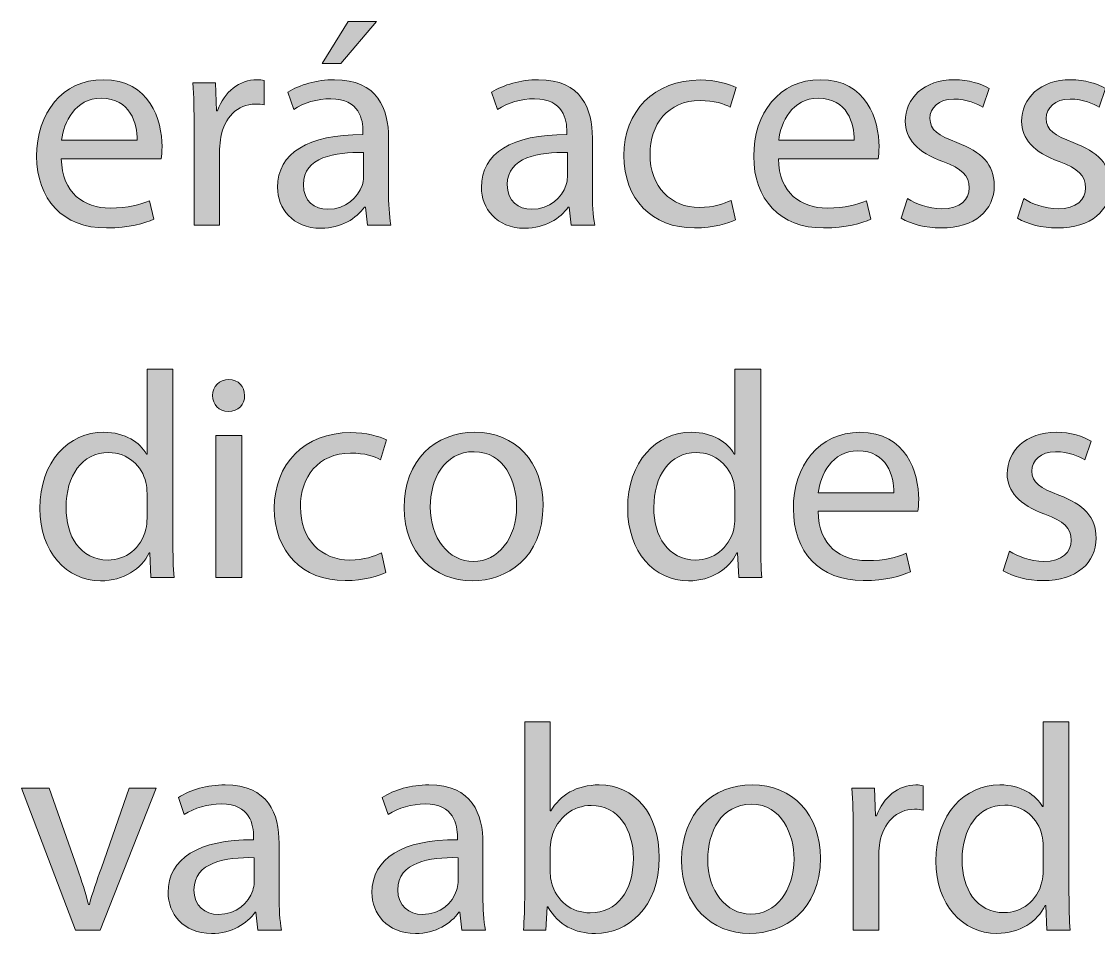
# Model space of a CAD drawing. Header units: inches. Extents: x -507 to 1392, y -754 to 68.
# Drawn here: x 728.32 to 764.98, y -320.25 to -289.21 of the extents above; entities that cross this region are included whole.
import ezdxf

# ---------------------------------------------------------------- set-up
doc = ezdxf.new("R2010")
doc.units = ezdxf.units.IN
doc.header["$MEASUREMENT"] = 0
doc.layers.add('back', color=7, linetype='Continuous')

# ---------------------------------------------------------------- blocks, each defined once
blk = doc.blocks.new('block 192')
at = {"layer": 'back', "true_color": 0x231f20}
h = blk.add_hatch(color=250, dxfattribs=at)
h.dxf.hatch_style = 2
edge = h.paths.add_edge_path()
edge.add_spline(control_points=[(740.089, -296.141), (740.089, -296.141), (740.019, -295.531), (740.019, -295.531), (740.019, -295.531), (739.989, -295.531), (739.989, -295.531), (739.719, -295.911), (739.199, -296.251), (738.51, -296.251), (737.53, -296.251), (737.03, -295.562), (737.03, -294.862), (737.03, -293.692), (738.07, -293.053), (739.938, -293.063), (739.938, -293.063), (739.938, -292.963), (739.938, -292.963), (739.938, -292.563), (739.829, -291.843), (738.84, -291.843), (738.39, -291.843), (737.92, -291.983), (737.58, -292.203), (737.58, -292.203), (737.38, -291.624), (737.38, -291.624), (737.78, -291.364), (738.359, -291.194), (738.97, -291.194), (740.448, -291.194), (740.809, -292.203), (740.809, -293.173), (740.809, -293.173), (740.809, -294.982), (740.809, -294.982), (740.809, -295.401), (740.828, -295.812), (740.889, -296.141), (740.889, -296.141), (740.089, -296.141), (740.089, -296.141)], knot_values=[0, 0, 0, 0, 1, 1, 1, 2, 2, 2, 3, 3, 3, 4, 4, 4, 5, 5, 5, 6, 6, 6, 7, 7, 7, 8, 8, 8, 9, 9, 9, 10, 10, 10, 11, 11, 11, 12, 12, 12, 13, 13, 13, 14, 14, 14, 14], degree=3, periodic=1)
edge = h.paths.add_edge_path()
edge.add_spline(control_points=[(739.959, -293.672), (738.999, -293.652), (737.91, -293.822), (737.91, -294.762), (737.91, -295.332), (738.29, -295.602), (738.739, -295.602), (739.369, -295.602), (739.769, -295.202), (739.909, -294.792), (739.938, -294.702), (739.959, -294.602), (739.959, -294.512), (739.959, -294.512), (739.959, -293.672), (739.959, -293.672)], knot_values=[0, 0, 0, 0, 1, 1, 1, 2, 2, 2, 3, 3, 3, 4, 4, 4, 5, 5, 5, 5], degree=3, periodic=1)
h.paths.add_polyline_path([(740.398, -289.215), (739.18, -290.644), (738.55, -290.644), (739.429, -289.215)])
h = blk.add_hatch(color=250, dxfattribs=at)
h.dxf.hatch_style = 2
edge = h.paths.add_edge_path()
edge.add_spline(control_points=[(729.67, -293.882), (729.689, -295.072), (730.449, -295.562), (731.329, -295.562), (731.958, -295.562), (732.338, -295.452), (732.668, -295.312), (732.668, -295.312), (732.817, -295.941), (732.817, -295.941), (732.508, -296.081), (731.979, -296.241), (731.209, -296.241), (729.72, -296.241), (728.83, -295.262), (728.83, -293.802), (728.83, -292.343), (729.689, -291.194), (731.099, -291.194), (732.678, -291.194), (733.098, -292.583), (733.098, -293.473), (733.098, -293.652), (733.078, -293.792), (733.067, -293.882), (733.067, -293.882), (729.67, -293.882), (729.67, -293.882)], knot_values=[0, 0, 0, 0, 1, 1, 1, 2, 2, 2, 3, 3, 3, 4, 4, 4, 5, 5, 5, 6, 6, 6, 7, 7, 7, 8, 8, 8, 9, 9, 9, 9], degree=3, periodic=1)
edge = h.paths.add_edge_path()
edge.add_spline(control_points=[(732.248, -293.253), (732.258, -292.693), (732.019, -291.824), (731.028, -291.824), (730.14, -291.824), (729.749, -292.643), (729.68, -293.253), (729.68, -293.253), (732.248, -293.253), (732.248, -293.253)], knot_values=[0, 0, 0, 0, 1, 1, 1, 2, 2, 2, 3, 3, 3, 3], degree=3, periodic=1)
h = blk.add_hatch(color=250, dxfattribs=at)
h.dxf.hatch_style = 2
edge = h.paths.add_edge_path()
edge.add_spline(control_points=[(734.19, -292.813), (734.19, -292.243), (734.181, -291.753), (734.15, -291.304), (734.15, -291.304), (734.92, -291.304), (734.92, -291.304), (734.92, -291.304), (734.95, -292.253), (734.95, -292.253), (734.95, -292.253), (734.99, -292.253), (734.99, -292.253), (735.21, -291.604), (735.739, -291.194), (736.329, -291.194), (736.43, -291.194), (736.499, -291.204), (736.579, -291.224), (736.579, -291.224), (736.579, -292.053), (736.579, -292.053), (736.489, -292.033), (736.399, -292.023), (736.279, -292.023), (735.66, -292.023), (735.22, -292.493), (735.1, -293.153), (735.08, -293.272), (735.06, -293.413), (735.06, -293.562), (735.06, -293.562), (735.06, -296.141), (735.06, -296.141), (735.06, -296.141), (734.19, -296.141), (734.19, -296.141), (734.19, -296.141), (734.19, -292.813), (734.19, -292.813)], knot_values=[0, 0, 0, 0, 1, 1, 1, 2, 2, 2, 3, 3, 3, 4, 4, 4, 5, 5, 5, 6, 6, 6, 7, 7, 7, 8, 8, 8, 9, 9, 9, 10, 10, 10, 11, 11, 11, 12, 12, 12, 13, 13, 13, 13], degree=3, periodic=1)
h = blk.add_hatch(color=250, dxfattribs=at)
h.dxf.hatch_style = 2
edge = h.paths.add_edge_path()
edge.add_spline(control_points=[(747.028, -296.141), (747.028, -296.141), (746.958, -295.531), (746.958, -295.531), (746.958, -295.531), (746.929, -295.531), (746.929, -295.531), (746.658, -295.911), (746.139, -296.251), (745.449, -296.251), (744.47, -296.251), (743.97, -295.562), (743.97, -294.862), (743.97, -293.692), (745.01, -293.053), (746.878, -293.063), (746.878, -293.063), (746.878, -292.963), (746.878, -292.963), (746.878, -292.563), (746.769, -291.843), (745.779, -291.843), (745.329, -291.843), (744.859, -291.983), (744.52, -292.203), (744.52, -292.203), (744.319, -291.624), (744.319, -291.624), (744.72, -291.364), (745.299, -291.194), (745.909, -291.194), (747.388, -291.194), (747.748, -292.203), (747.748, -293.173), (747.748, -293.173), (747.748, -294.982), (747.748, -294.982), (747.748, -295.401), (747.768, -295.812), (747.828, -296.141), (747.828, -296.141), (747.028, -296.141), (747.028, -296.141)], knot_values=[0, 0, 0, 0, 1, 1, 1, 2, 2, 2, 3, 3, 3, 4, 4, 4, 5, 5, 5, 6, 6, 6, 7, 7, 7, 8, 8, 8, 9, 9, 9, 10, 10, 10, 11, 11, 11, 12, 12, 12, 13, 13, 13, 14, 14, 14, 14], degree=3, periodic=1)
edge = h.paths.add_edge_path()
edge.add_spline(control_points=[(746.898, -293.672), (745.938, -293.652), (744.85, -293.822), (744.85, -294.762), (744.85, -295.332), (745.229, -295.602), (745.679, -295.602), (746.309, -295.602), (746.708, -295.202), (746.849, -294.792), (746.878, -294.702), (746.898, -294.602), (746.898, -294.512), (746.898, -294.512), (746.898, -293.672), (746.898, -293.672)], knot_values=[0, 0, 0, 0, 1, 1, 1, 2, 2, 2, 3, 3, 3, 4, 4, 4, 5, 5, 5, 5], degree=3, periodic=1)
h = blk.add_hatch(color=250, dxfattribs=at)
h.dxf.hatch_style = 2
edge = h.paths.add_edge_path()
edge.add_spline(control_points=[(752.618, -295.961), (752.389, -296.081), (751.879, -296.241), (751.229, -296.241), (749.77, -296.241), (748.82, -295.251), (748.82, -293.772), (748.82, -292.283), (749.84, -291.204), (751.419, -291.204), (751.938, -291.204), (752.398, -291.334), (752.638, -291.454), (752.638, -291.454), (752.438, -292.133), (752.438, -292.133), (752.229, -292.013), (751.898, -291.903), (751.419, -291.903), (750.31, -291.903), (749.71, -292.723), (749.71, -293.732), (749.71, -294.852), (750.43, -295.542), (751.389, -295.542), (751.889, -295.542), (752.219, -295.412), (752.468, -295.302), (752.468, -295.302), (752.618, -295.961), (752.618, -295.961)], knot_values=[0, 0, 0, 0, 1, 1, 1, 2, 2, 2, 3, 3, 3, 4, 4, 4, 5, 5, 5, 6, 6, 6, 7, 7, 7, 8, 8, 8, 9, 9, 9, 10, 10, 10, 10], degree=3, periodic=1)
h = blk.add_hatch(color=250, dxfattribs=at)
h.dxf.hatch_style = 2
edge = h.paths.add_edge_path()
edge.add_spline(control_points=[(754.08, -293.882), (754.1, -295.072), (754.859, -295.562), (755.739, -295.562), (756.368, -295.562), (756.748, -295.452), (757.078, -295.312), (757.078, -295.312), (757.228, -295.941), (757.228, -295.941), (756.918, -296.081), (756.389, -296.241), (755.619, -296.241), (754.13, -296.241), (753.24, -295.262), (753.24, -293.802), (753.24, -292.343), (754.1, -291.194), (755.509, -291.194), (757.088, -291.194), (757.508, -292.583), (757.508, -293.473), (757.508, -293.652), (757.488, -293.792), (757.478, -293.882), (757.478, -293.882), (754.08, -293.882), (754.08, -293.882)], knot_values=[0, 0, 0, 0, 1, 1, 1, 2, 2, 2, 3, 3, 3, 4, 4, 4, 5, 5, 5, 6, 6, 6, 7, 7, 7, 8, 8, 8, 9, 9, 9, 9], degree=3, periodic=1)
edge = h.paths.add_edge_path()
edge.add_spline(control_points=[(756.658, -293.253), (756.668, -292.693), (756.429, -291.824), (755.438, -291.824), (754.55, -291.824), (754.159, -292.643), (754.09, -293.253), (754.09, -293.253), (756.658, -293.253), (756.658, -293.253)], knot_values=[0, 0, 0, 0, 1, 1, 1, 2, 2, 2, 3, 3, 3, 3], degree=3, periodic=1)
h = blk.add_hatch(color=250, dxfattribs=at)
h.dxf.hatch_style = 2
edge = h.paths.add_edge_path()
edge.add_spline(control_points=[(758.479, -295.242), (758.739, -295.412), (759.199, -295.591), (759.639, -295.591), (760.278, -295.591), (760.579, -295.271), (760.579, -294.872), (760.579, -294.452), (760.329, -294.222), (759.679, -293.982), (758.81, -293.672), (758.399, -293.193), (758.399, -292.613), (758.399, -291.833), (759.029, -291.194), (760.069, -291.194), (760.559, -291.194), (760.988, -291.334), (761.258, -291.494), (761.258, -291.494), (761.038, -292.133), (761.038, -292.133), (760.849, -292.013), (760.499, -291.854), (760.049, -291.854), (759.529, -291.854), (759.239, -292.153), (759.239, -292.513), (759.239, -292.913), (759.529, -293.093), (760.159, -293.333), (760.998, -293.652), (761.428, -294.072), (761.428, -294.792), (761.428, -295.642), (760.769, -296.241), (759.619, -296.241), (759.09, -296.241), (758.6, -296.111), (758.26, -295.911), (758.26, -295.911), (758.479, -295.242), (758.479, -295.242)], knot_values=[0, 0, 0, 0, 1, 1, 1, 2, 2, 2, 3, 3, 3, 4, 4, 4, 5, 5, 5, 6, 6, 6, 7, 7, 7, 8, 8, 8, 9, 9, 9, 10, 10, 10, 11, 11, 11, 12, 12, 12, 13, 13, 13, 14, 14, 14, 14], degree=3, periodic=1)
h = blk.add_hatch(color=250, dxfattribs=at)
h.dxf.hatch_style = 2
edge = h.paths.add_edge_path()
edge.add_spline(control_points=[(762.439, -295.242), (762.699, -295.412), (763.159, -295.591), (763.599, -295.591), (764.238, -295.591), (764.539, -295.271), (764.539, -294.872), (764.539, -294.452), (764.289, -294.222), (763.639, -293.982), (762.77, -293.672), (762.359, -293.193), (762.359, -292.613), (762.359, -291.833), (762.989, -291.194), (764.029, -291.194), (764.519, -291.194), (764.948, -291.334), (765.218, -291.494), (765.218, -291.494), (764.998, -292.133), (764.998, -292.133), (764.809, -292.013), (764.459, -291.854), (764.009, -291.854), (763.489, -291.854), (763.199, -292.153), (763.199, -292.513), (763.199, -292.913), (763.489, -293.093), (764.119, -293.333), (764.958, -293.652), (765.388, -294.072), (765.388, -294.792), (765.388, -295.642), (764.729, -296.241), (763.579, -296.241), (763.05, -296.241), (762.56, -296.111), (762.22, -295.911), (762.22, -295.911), (762.439, -295.242), (762.439, -295.242)], knot_values=[0, 0, 0, 0, 1, 1, 1, 2, 2, 2, 3, 3, 3, 4, 4, 4, 5, 5, 5, 6, 6, 6, 7, 7, 7, 8, 8, 8, 9, 9, 9, 10, 10, 10, 11, 11, 11, 12, 12, 12, 13, 13, 13, 14, 14, 14, 14], degree=3, periodic=1)
h = blk.add_hatch(color=250, dxfattribs=at)
h.dxf.hatch_style = 2
edge = h.paths.add_edge_path()
edge.add_spline(control_points=[(733.468, -301.045), (733.468, -301.045), (733.468, -306.892), (733.468, -306.892), (733.468, -307.322), (733.478, -307.812), (733.508, -308.141), (733.508, -308.141), (732.718, -308.141), (732.718, -308.141), (732.718, -308.141), (732.679, -307.302), (732.679, -307.302), (732.679, -307.302), (732.658, -307.302), (732.658, -307.302), (732.389, -307.841), (731.799, -308.251), (731.009, -308.251), (729.84, -308.251), (728.94, -307.262), (728.94, -305.792), (728.931, -304.183), (729.93, -303.194), (731.109, -303.194), (731.849, -303.194), (732.349, -303.543), (732.568, -303.934), (732.568, -303.934), (732.588, -303.934), (732.588, -303.934), (732.588, -303.934), (732.588, -301.045), (732.588, -301.045), (732.588, -301.045), (733.468, -301.045), (733.468, -301.045)], knot_values=[0, 0, 0, 0, 1, 1, 1, 2, 2, 2, 3, 3, 3, 4, 4, 4, 5, 5, 5, 6, 6, 6, 7, 7, 7, 8, 8, 8, 9, 9, 9, 10, 10, 10, 11, 11, 11, 12, 12, 12, 12], degree=3, periodic=1)
edge = h.paths.add_edge_path()
edge.add_spline(control_points=[(732.588, -305.272), (732.588, -305.163), (732.578, -305.013), (732.549, -304.903), (732.418, -304.343), (731.938, -303.883), (731.279, -303.883), (730.369, -303.883), (729.83, -304.683), (729.83, -305.752), (729.83, -306.732), (730.31, -307.542), (731.259, -307.542), (731.849, -307.542), (732.389, -307.152), (732.549, -306.492), (732.578, -306.372), (732.588, -306.252), (732.588, -306.112), (732.588, -306.112), (732.588, -305.272), (732.588, -305.272)], knot_values=[0, 0, 0, 0, 1, 1, 1, 2, 2, 2, 3, 3, 3, 4, 4, 4, 5, 5, 5, 6, 6, 6, 7, 7, 7, 7], degree=3, periodic=1)
h = blk.add_hatch(color=250, dxfattribs=at)
h.dxf.hatch_style = 2
edge = h.paths.add_edge_path()
edge.add_spline(control_points=[(753.478, -301.045), (753.478, -301.045), (753.478, -306.892), (753.478, -306.892), (753.478, -307.322), (753.487, -307.812), (753.518, -308.141), (753.518, -308.141), (752.728, -308.141), (752.728, -308.141), (752.728, -308.141), (752.688, -307.302), (752.688, -307.302), (752.688, -307.302), (752.668, -307.302), (752.668, -307.302), (752.398, -307.841), (751.809, -308.251), (751.019, -308.251), (749.85, -308.251), (748.95, -307.262), (748.95, -305.792), (748.94, -304.183), (749.939, -303.194), (751.119, -303.194), (751.858, -303.194), (752.358, -303.543), (752.578, -303.934), (752.578, -303.934), (752.598, -303.934), (752.598, -303.934), (752.598, -303.934), (752.598, -301.045), (752.598, -301.045), (752.598, -301.045), (753.478, -301.045), (753.478, -301.045)], knot_values=[0, 0, 0, 0, 1, 1, 1, 2, 2, 2, 3, 3, 3, 4, 4, 4, 5, 5, 5, 6, 6, 6, 7, 7, 7, 8, 8, 8, 9, 9, 9, 10, 10, 10, 11, 11, 11, 12, 12, 12, 12], degree=3, periodic=1)
edge = h.paths.add_edge_path()
edge.add_spline(control_points=[(752.598, -305.272), (752.598, -305.163), (752.588, -305.013), (752.559, -304.903), (752.428, -304.343), (751.948, -303.883), (751.289, -303.883), (750.379, -303.883), (749.84, -304.683), (749.84, -305.752), (749.84, -306.732), (750.319, -307.542), (751.269, -307.542), (751.858, -307.542), (752.398, -307.152), (752.559, -306.492), (752.588, -306.372), (752.598, -306.252), (752.598, -306.112), (752.598, -306.112), (752.598, -305.272), (752.598, -305.272)], knot_values=[0, 0, 0, 0, 1, 1, 1, 2, 2, 2, 3, 3, 3, 4, 4, 4, 5, 5, 5, 6, 6, 6, 7, 7, 7, 7], degree=3, periodic=1)
h = blk.add_hatch(color=250, dxfattribs=at)
h.dxf.hatch_style = 2
edge = h.paths.add_edge_path()
edge.add_spline(control_points=[(735.909, -301.944), (735.919, -302.244), (735.699, -302.484), (735.35, -302.484), (735.04, -302.484), (734.82, -302.244), (734.82, -301.944), (734.82, -301.635), (735.05, -301.395), (735.369, -301.395), (735.699, -301.395), (735.909, -301.635), (735.909, -301.944)], knot_values=[0, 0, 0, 0, 1, 1, 1, 2, 2, 2, 3, 3, 3, 4, 4, 4, 4], degree=3, periodic=1)
h.paths.add_polyline_path([(734.93, -308.141), (734.93, -303.304), (735.81, -303.304), (735.81, -308.141)])
h = blk.add_hatch(color=250, dxfattribs=at)
h.dxf.hatch_style = 2
edge = h.paths.add_edge_path()
edge.add_spline(control_points=[(740.718, -307.961), (740.488, -308.081), (739.979, -308.241), (739.328, -308.241), (737.869, -308.241), (736.92, -307.251), (736.92, -305.772), (736.92, -304.283), (737.939, -303.204), (739.519, -303.204), (740.038, -303.204), (740.498, -303.334), (740.737, -303.454), (740.737, -303.454), (740.538, -304.133), (740.538, -304.133), (740.328, -304.013), (739.998, -303.903), (739.519, -303.903), (738.409, -303.903), (737.81, -304.723), (737.81, -305.732), (737.81, -306.852), (738.529, -307.542), (739.488, -307.542), (739.988, -307.542), (740.318, -307.412), (740.567, -307.302), (740.567, -307.302), (740.718, -307.961), (740.718, -307.961)], knot_values=[0, 0, 0, 0, 1, 1, 1, 2, 2, 2, 3, 3, 3, 4, 4, 4, 5, 5, 5, 6, 6, 6, 7, 7, 7, 8, 8, 8, 9, 9, 9, 10, 10, 10, 10], degree=3, periodic=1)
h = blk.add_hatch(color=250, dxfattribs=at)
h.dxf.hatch_style = 2
edge = h.paths.add_edge_path()
edge.add_spline(control_points=[(746.068, -305.683), (746.068, -307.472), (744.829, -308.251), (743.659, -308.251), (742.351, -308.251), (741.341, -307.292), (741.341, -305.762), (741.341, -304.143), (742.4, -303.194), (743.739, -303.194), (745.129, -303.194), (746.068, -304.203), (746.068, -305.683)], knot_values=[0, 0, 0, 0, 1, 1, 1, 2, 2, 2, 3, 3, 3, 4, 4, 4, 4], degree=3, periodic=1)
edge = h.paths.add_edge_path()
edge.add_spline(control_points=[(742.23, -305.732), (742.23, -306.792), (742.84, -307.591), (743.699, -307.591), (744.539, -307.591), (745.169, -306.802), (745.169, -305.712), (745.169, -304.893), (744.759, -303.854), (743.72, -303.854), (742.68, -303.854), (742.23, -304.813), (742.23, -305.732)], knot_values=[0, 0, 0, 0, 1, 1, 1, 2, 2, 2, 3, 3, 3, 4, 4, 4, 4], degree=3, periodic=1)
h = blk.add_hatch(color=250, dxfattribs=at)
h.dxf.hatch_style = 2
edge = h.paths.add_edge_path()
edge.add_spline(control_points=[(755.43, -305.882), (755.449, -307.072), (756.209, -307.562), (757.089, -307.562), (757.718, -307.562), (758.098, -307.452), (758.428, -307.312), (758.428, -307.312), (758.577, -307.941), (758.577, -307.941), (758.268, -308.081), (757.738, -308.241), (756.969, -308.241), (755.479, -308.241), (754.59, -307.262), (754.59, -305.802), (754.59, -304.343), (755.449, -303.194), (756.858, -303.194), (758.438, -303.194), (758.857, -304.583), (758.857, -305.473), (758.857, -305.652), (758.838, -305.792), (758.827, -305.882), (758.827, -305.882), (755.43, -305.882), (755.43, -305.882)], knot_values=[0, 0, 0, 0, 1, 1, 1, 2, 2, 2, 3, 3, 3, 4, 4, 4, 5, 5, 5, 6, 6, 6, 7, 7, 7, 8, 8, 8, 9, 9, 9, 9], degree=3, periodic=1)
edge = h.paths.add_edge_path()
edge.add_spline(control_points=[(758.008, -305.253), (758.018, -304.693), (757.778, -303.824), (756.788, -303.824), (755.899, -303.824), (755.509, -304.643), (755.439, -305.253), (755.439, -305.253), (758.008, -305.253), (758.008, -305.253)], knot_values=[0, 0, 0, 0, 1, 1, 1, 2, 2, 2, 3, 3, 3, 3], degree=3, periodic=1)
h = blk.add_hatch(color=250, dxfattribs=at)
h.dxf.hatch_style = 2
edge = h.paths.add_edge_path()
edge.add_spline(control_points=[(761.949, -307.242), (762.209, -307.412), (762.669, -307.591), (763.108, -307.591), (763.748, -307.591), (764.049, -307.271), (764.049, -306.872), (764.049, -306.452), (763.799, -306.222), (763.148, -305.982), (762.279, -305.672), (761.869, -305.193), (761.869, -304.613), (761.869, -303.833), (762.499, -303.194), (763.539, -303.194), (764.028, -303.194), (764.458, -303.334), (764.728, -303.494), (764.728, -303.494), (764.508, -304.133), (764.508, -304.133), (764.318, -304.013), (763.969, -303.854), (763.519, -303.854), (762.999, -303.854), (762.709, -304.153), (762.709, -304.513), (762.709, -304.913), (762.999, -305.093), (763.629, -305.333), (764.468, -305.652), (764.897, -306.072), (764.897, -306.792), (764.897, -307.642), (764.238, -308.241), (763.089, -308.241), (762.56, -308.241), (762.069, -308.111), (761.729, -307.911), (761.729, -307.911), (761.949, -307.242), (761.949, -307.242)], knot_values=[0, 0, 0, 0, 1, 1, 1, 2, 2, 2, 3, 3, 3, 4, 4, 4, 5, 5, 5, 6, 6, 6, 7, 7, 7, 8, 8, 8, 9, 9, 9, 10, 10, 10, 11, 11, 11, 12, 12, 12, 13, 13, 13, 14, 14, 14, 14], degree=3, periodic=1)
h = blk.add_hatch(color=250, dxfattribs=at)
h.dxf.hatch_style = 2
edge = h.paths.add_edge_path()
edge.add_spline(control_points=[(745.405, -320.141), (745.426, -319.812), (745.445, -319.322), (745.445, -318.892), (745.445, -318.892), (745.445, -313.045), (745.445, -313.045), (745.445, -313.045), (746.315, -313.045), (746.315, -313.045), (746.315, -313.045), (746.315, -316.083), (746.315, -316.083), (746.315, -316.083), (746.335, -316.083), (746.335, -316.083), (746.645, -315.543), (747.204, -315.194), (747.984, -315.194), (749.184, -315.194), (750.033, -316.193), (750.022, -317.663), (750.022, -319.392), (748.934, -320.251), (747.854, -320.251), (747.154, -320.251), (746.595, -319.981), (746.235, -319.341), (746.235, -319.341), (746.205, -319.341), (746.205, -319.341), (746.205, -319.341), (746.165, -320.141), (746.165, -320.141), (746.165, -320.141), (745.405, -320.141), (745.405, -320.141)], knot_values=[0, 0, 0, 0, 1, 1, 1, 2, 2, 2, 3, 3, 3, 4, 4, 4, 5, 5, 5, 6, 6, 6, 7, 7, 7, 8, 8, 8, 9, 9, 9, 10, 10, 10, 11, 11, 11, 12, 12, 12, 12], degree=3, periodic=1)
edge = h.paths.add_edge_path()
edge.add_spline(control_points=[(746.315, -318.202), (746.315, -318.312), (746.335, -318.422), (746.354, -318.522), (746.524, -319.132), (747.034, -319.551), (747.674, -319.551), (748.594, -319.551), (749.144, -318.802), (749.144, -317.692), (749.144, -316.723), (748.644, -315.894), (747.704, -315.894), (747.104, -315.894), (746.545, -316.303), (746.365, -316.973), (746.345, -317.073), (746.315, -317.193), (746.315, -317.333), (746.315, -317.333), (746.315, -318.202), (746.315, -318.202)], knot_values=[0, 0, 0, 0, 1, 1, 1, 2, 2, 2, 3, 3, 3, 4, 4, 4, 5, 5, 5, 6, 6, 6, 7, 7, 7, 7], degree=3, periodic=1)
h = blk.add_hatch(color=250, dxfattribs=at)
h.dxf.hatch_style = 2
edge = h.paths.add_edge_path()
edge.add_spline(control_points=[(763.973, -313.045), (763.973, -313.045), (763.973, -318.892), (763.973, -318.892), (763.973, -319.322), (763.982, -319.812), (764.013, -320.141), (764.013, -320.141), (763.224, -320.141), (763.224, -320.141), (763.224, -320.141), (763.184, -319.302), (763.184, -319.302), (763.184, -319.302), (763.163, -319.302), (763.163, -319.302), (762.894, -319.841), (762.304, -320.251), (761.514, -320.251), (760.345, -320.251), (759.445, -319.262), (759.445, -317.792), (759.436, -316.183), (760.435, -315.194), (761.614, -315.194), (762.354, -315.194), (762.854, -315.543), (763.073, -315.934), (763.073, -315.934), (763.093, -315.934), (763.093, -315.934), (763.093, -315.934), (763.093, -313.045), (763.093, -313.045), (763.093, -313.045), (763.973, -313.045), (763.973, -313.045)], knot_values=[0, 0, 0, 0, 1, 1, 1, 2, 2, 2, 3, 3, 3, 4, 4, 4, 5, 5, 5, 6, 6, 6, 7, 7, 7, 8, 8, 8, 9, 9, 9, 10, 10, 10, 11, 11, 11, 12, 12, 12, 12], degree=3, periodic=1)
edge = h.paths.add_edge_path()
edge.add_spline(control_points=[(763.093, -317.272), (763.093, -317.163), (763.083, -317.013), (763.054, -316.903), (762.923, -316.343), (762.443, -315.883), (761.784, -315.883), (760.874, -315.883), (760.335, -316.683), (760.335, -317.752), (760.335, -318.732), (760.814, -319.542), (761.764, -319.542), (762.354, -319.542), (762.894, -319.152), (763.054, -318.492), (763.083, -318.372), (763.093, -318.252), (763.093, -318.112), (763.093, -318.112), (763.093, -317.272), (763.093, -317.272)], knot_values=[0, 0, 0, 0, 1, 1, 1, 2, 2, 2, 3, 3, 3, 4, 4, 4, 5, 5, 5, 6, 6, 6, 7, 7, 7, 7], degree=3, periodic=1)
h = blk.add_hatch(color=250, dxfattribs=at)
h.dxf.hatch_style = 2
edge = h.paths.add_edge_path()
edge.add_spline(control_points=[(736.364, -320.141), (736.364, -320.141), (736.294, -319.531), (736.294, -319.531), (736.294, -319.531), (736.265, -319.531), (736.265, -319.531), (735.994, -319.911), (735.475, -320.251), (734.785, -320.251), (733.806, -320.251), (733.306, -319.562), (733.306, -318.862), (733.306, -317.692), (734.346, -317.053), (736.214, -317.063), (736.214, -317.063), (736.214, -316.963), (736.214, -316.963), (736.214, -316.563), (736.104, -315.843), (735.115, -315.843), (734.665, -315.843), (734.195, -315.983), (733.855, -316.203), (733.855, -316.203), (733.655, -315.624), (733.655, -315.624), (734.056, -315.364), (734.635, -315.194), (735.245, -315.194), (736.724, -315.194), (737.084, -316.203), (737.084, -317.173), (737.084, -317.173), (737.084, -318.982), (737.084, -318.982), (737.084, -319.401), (737.104, -319.812), (737.164, -320.141), (737.164, -320.141), (736.364, -320.141), (736.364, -320.141)], knot_values=[0, 0, 0, 0, 1, 1, 1, 2, 2, 2, 3, 3, 3, 4, 4, 4, 5, 5, 5, 6, 6, 6, 7, 7, 7, 8, 8, 8, 9, 9, 9, 10, 10, 10, 11, 11, 11, 12, 12, 12, 13, 13, 13, 14, 14, 14, 14], degree=3, periodic=1)
edge = h.paths.add_edge_path()
edge.add_spline(control_points=[(736.234, -317.672), (735.274, -317.652), (734.186, -317.822), (734.186, -318.762), (734.186, -319.332), (734.565, -319.602), (735.015, -319.602), (735.645, -319.602), (736.044, -319.202), (736.185, -318.792), (736.214, -318.702), (736.234, -318.602), (736.234, -318.512), (736.234, -318.512), (736.234, -317.672), (736.234, -317.672)], knot_values=[0, 0, 0, 0, 1, 1, 1, 2, 2, 2, 3, 3, 3, 4, 4, 4, 5, 5, 5, 5], degree=3, periodic=1)
h = blk.add_hatch(color=250, dxfattribs=at)
h.dxf.hatch_style = 2
edge = h.paths.add_edge_path()
edge.add_spline(control_points=[(743.304, -320.141), (743.304, -320.141), (743.233, -319.531), (743.233, -319.531), (743.233, -319.531), (743.204, -319.531), (743.204, -319.531), (742.934, -319.911), (742.414, -320.251), (741.725, -320.251), (740.745, -320.251), (740.245, -319.562), (740.245, -318.862), (740.245, -317.692), (741.285, -317.053), (743.153, -317.063), (743.153, -317.063), (743.153, -316.963), (743.153, -316.963), (743.153, -316.563), (743.044, -315.843), (742.055, -315.843), (741.604, -315.843), (741.135, -315.983), (740.795, -316.203), (740.795, -316.203), (740.595, -315.624), (740.595, -315.624), (740.995, -315.364), (741.574, -315.194), (742.185, -315.194), (743.663, -315.194), (744.023, -316.203), (744.023, -317.173), (744.023, -317.173), (744.023, -318.982), (744.023, -318.982), (744.023, -319.401), (744.043, -319.812), (744.104, -320.141), (744.104, -320.141), (743.304, -320.141), (743.304, -320.141)], knot_values=[0, 0, 0, 0, 1, 1, 1, 2, 2, 2, 3, 3, 3, 4, 4, 4, 5, 5, 5, 6, 6, 6, 7, 7, 7, 8, 8, 8, 9, 9, 9, 10, 10, 10, 11, 11, 11, 12, 12, 12, 13, 13, 13, 14, 14, 14, 14], degree=3, periodic=1)
edge = h.paths.add_edge_path()
edge.add_spline(control_points=[(743.174, -317.672), (742.214, -317.652), (741.125, -317.822), (741.125, -318.762), (741.125, -319.332), (741.505, -319.602), (741.954, -319.602), (742.584, -319.602), (742.983, -319.202), (743.124, -318.792), (743.153, -318.702), (743.174, -318.602), (743.174, -318.512), (743.174, -318.512), (743.174, -317.672), (743.174, -317.672)], knot_values=[0, 0, 0, 0, 1, 1, 1, 2, 2, 2, 3, 3, 3, 4, 4, 4, 5, 5, 5, 5], degree=3, periodic=1)
h = blk.add_hatch(color=250, dxfattribs=at)
h.dxf.hatch_style = 2
edge = h.paths.add_edge_path()
edge.add_spline(control_points=[(755.513, -317.683), (755.513, -319.472), (754.273, -320.251), (753.104, -320.251), (751.795, -320.251), (750.785, -319.292), (750.785, -317.762), (750.785, -316.143), (751.845, -315.194), (753.184, -315.194), (754.573, -315.194), (755.513, -316.203), (755.513, -317.683)], knot_values=[0, 0, 0, 0, 1, 1, 1, 2, 2, 2, 3, 3, 3, 4, 4, 4, 4], degree=3, periodic=1)
edge = h.paths.add_edge_path()
edge.add_spline(control_points=[(751.675, -317.732), (751.675, -318.792), (752.284, -319.591), (753.144, -319.591), (753.983, -319.591), (754.613, -318.802), (754.613, -317.712), (754.613, -316.893), (754.203, -315.854), (753.164, -315.854), (752.124, -315.854), (751.675, -316.813), (751.675, -317.732)], knot_values=[0, 0, 0, 0, 1, 1, 1, 2, 2, 2, 3, 3, 3, 4, 4, 4, 4], degree=3, periodic=1)
h = blk.add_hatch(color=250, dxfattribs=at)
h.dxf.hatch_style = 2
edge = h.paths.add_edge_path()
edge.add_spline(control_points=[(756.625, -316.813), (756.625, -316.243), (756.615, -315.753), (756.585, -315.304), (756.585, -315.304), (757.354, -315.304), (757.354, -315.304), (757.354, -315.304), (757.385, -316.253), (757.385, -316.253), (757.385, -316.253), (757.425, -316.253), (757.425, -316.253), (757.645, -315.604), (758.174, -315.194), (758.764, -315.194), (758.864, -315.194), (758.934, -315.204), (759.014, -315.224), (759.014, -315.224), (759.014, -316.053), (759.014, -316.053), (758.924, -316.033), (758.834, -316.023), (758.714, -316.023), (758.095, -316.023), (757.654, -316.493), (757.534, -317.153), (757.515, -317.272), (757.495, -317.413), (757.495, -317.562), (757.495, -317.562), (757.495, -320.141), (757.495, -320.141), (757.495, -320.141), (756.625, -320.141), (756.625, -320.141), (756.625, -320.141), (756.625, -316.813), (756.625, -316.813)], knot_values=[0, 0, 0, 0, 1, 1, 1, 2, 2, 2, 3, 3, 3, 4, 4, 4, 5, 5, 5, 6, 6, 6, 7, 7, 7, 8, 8, 8, 9, 9, 9, 10, 10, 10, 11, 11, 11, 12, 12, 12, 13, 13, 13, 13], degree=3, periodic=1)
h = blk.add_hatch(color=250, dxfattribs=at)
h.dxf.hatch_style = 2
edge = h.paths.add_edge_path()
edge.add_spline(control_points=[(729.255, -315.304), (729.255, -315.304), (730.204, -318.022), (730.204, -318.022), (730.364, -318.462), (730.494, -318.862), (730.594, -319.262), (730.594, -319.262), (730.624, -319.262), (730.624, -319.262), (730.734, -318.862), (730.874, -318.462), (731.034, -318.022), (731.034, -318.022), (731.974, -315.304), (731.974, -315.304), (731.974, -315.304), (732.893, -315.304), (732.893, -315.304), (732.893, -315.304), (730.994, -320.141), (730.994, -320.141), (730.994, -320.141), (730.154, -320.141), (730.154, -320.141), (730.154, -320.141), (728.315, -315.304), (728.315, -315.304), (728.315, -315.304), (729.255, -315.304), (729.255, -315.304)], knot_values=[0, 0, 0, 0, 1, 1, 1, 2, 2, 2, 3, 3, 3, 4, 4, 4, 5, 5, 5, 6, 6, 6, 7, 7, 7, 8, 8, 8, 9, 9, 9, 10, 10, 10, 10], degree=3, periodic=1)
at = {"layer": 'back', "lineweight": 0}
for points in [[(740.398, -289.215), (739.18, -290.644), (738.55, -290.644), (739.429, -289.215), (740.398, -289.215)], [(734.93, -308.141), (734.93, -303.304), (735.81, -303.304), (735.81, -308.141), (734.93, -308.141)]]:
    blk.add_lwpolyline(points, dxfattribs=at)
for points, knots in [([(729.67, -293.882), (729.689, -295.072), (730.449, -295.562), (731.329, -295.562), (731.958, -295.562), (732.338, -295.452), (732.668, -295.312), (732.668, -295.312), (732.817, -295.941), (732.817, -295.941), (732.508, -296.081), (731.979, -296.241), (731.209, -296.241), (729.72, -296.241), (728.83, -295.262), (728.83, -293.802), (728.83, -292.343), (729.689, -291.194), (731.099, -291.194), (732.678, -291.194), (733.098, -292.583), (733.098, -293.473), (733.098, -293.652), (733.078, -293.792), (733.067, -293.882), (733.067, -293.882), (729.67, -293.882), (729.67, -293.882)], [0, 0, 0, 0, 1, 1, 1, 2, 2, 2, 3, 3, 3, 4, 4, 4, 5, 5, 5, 6, 6, 6, 7, 7, 7, 8, 8, 8, 9, 9, 9, 9]), ([(734.19, -292.813), (734.19, -292.243), (734.181, -291.753), (734.15, -291.304), (734.15, -291.304), (734.92, -291.304), (734.92, -291.304), (734.92, -291.304), (734.95, -292.253), (734.95, -292.253), (734.95, -292.253), (734.99, -292.253), (734.99, -292.253), (735.21, -291.604), (735.739, -291.194), (736.329, -291.194), (736.43, -291.194), (736.499, -291.204), (736.579, -291.224), (736.579, -291.224), (736.579, -292.053), (736.579, -292.053), (736.489, -292.033), (736.399, -292.023), (736.279, -292.023), (735.66, -292.023), (735.22, -292.493), (735.1, -293.153), (735.08, -293.272), (735.06, -293.413), (735.06, -293.562), (735.06, -293.562), (735.06, -296.141), (735.06, -296.141), (735.06, -296.141), (734.19, -296.141), (734.19, -296.141), (734.19, -296.141), (734.19, -292.813), (734.19, -292.813)], [0, 0, 0, 0, 1, 1, 1, 2, 2, 2, 3, 3, 3, 4, 4, 4, 5, 5, 5, 6, 6, 6, 7, 7, 7, 8, 8, 8, 9, 9, 9, 10, 10, 10, 11, 11, 11, 12, 12, 12, 13, 13, 13, 13]), ([(740.089, -296.141), (740.089, -296.141), (740.019, -295.531), (740.019, -295.531), (740.019, -295.531), (739.989, -295.531), (739.989, -295.531), (739.719, -295.911), (739.199, -296.251), (738.51, -296.251), (737.53, -296.251), (737.03, -295.562), (737.03, -294.862), (737.03, -293.692), (738.07, -293.053), (739.938, -293.063), (739.938, -293.063), (739.938, -292.963), (739.938, -292.963), (739.938, -292.563), (739.829, -291.843), (738.84, -291.843), (738.39, -291.843), (737.92, -291.983), (737.58, -292.203), (737.58, -292.203), (737.38, -291.624), (737.38, -291.624), (737.78, -291.364), (738.359, -291.194), (738.97, -291.194), (740.448, -291.194), (740.809, -292.203), (740.809, -293.173), (740.809, -293.173), (740.809, -294.982), (740.809, -294.982), (740.809, -295.401), (740.828, -295.812), (740.889, -296.141), (740.889, -296.141), (740.089, -296.141), (740.089, -296.141)], [0, 0, 0, 0, 1, 1, 1, 2, 2, 2, 3, 3, 3, 4, 4, 4, 5, 5, 5, 6, 6, 6, 7, 7, 7, 8, 8, 8, 9, 9, 9, 10, 10, 10, 11, 11, 11, 12, 12, 12, 13, 13, 13, 14, 14, 14, 14]), ([(747.028, -296.141), (747.028, -296.141), (746.958, -295.531), (746.958, -295.531), (746.958, -295.531), (746.929, -295.531), (746.929, -295.531), (746.658, -295.911), (746.139, -296.251), (745.449, -296.251), (744.47, -296.251), (743.97, -295.562), (743.97, -294.862), (743.97, -293.692), (745.01, -293.053), (746.878, -293.063), (746.878, -293.063), (746.878, -292.963), (746.878, -292.963), (746.878, -292.563), (746.769, -291.843), (745.779, -291.843), (745.329, -291.843), (744.859, -291.983), (744.52, -292.203), (744.52, -292.203), (744.319, -291.624), (744.319, -291.624), (744.72, -291.364), (745.299, -291.194), (745.909, -291.194), (747.388, -291.194), (747.748, -292.203), (747.748, -293.173), (747.748, -293.173), (747.748, -294.982), (747.748, -294.982), (747.748, -295.401), (747.768, -295.812), (747.828, -296.141), (747.828, -296.141), (747.028, -296.141), (747.028, -296.141)], [0, 0, 0, 0, 1, 1, 1, 2, 2, 2, 3, 3, 3, 4, 4, 4, 5, 5, 5, 6, 6, 6, 7, 7, 7, 8, 8, 8, 9, 9, 9, 10, 10, 10, 11, 11, 11, 12, 12, 12, 13, 13, 13, 14, 14, 14, 14]), ([(752.618, -295.961), (752.389, -296.081), (751.879, -296.241), (751.229, -296.241), (749.77, -296.241), (748.82, -295.251), (748.82, -293.772), (748.82, -292.283), (749.84, -291.204), (751.419, -291.204), (751.938, -291.204), (752.398, -291.334), (752.638, -291.454), (752.638, -291.454), (752.438, -292.133), (752.438, -292.133), (752.229, -292.013), (751.898, -291.903), (751.419, -291.903), (750.31, -291.903), (749.71, -292.723), (749.71, -293.732), (749.71, -294.852), (750.43, -295.542), (751.389, -295.542), (751.889, -295.542), (752.219, -295.412), (752.468, -295.302), (752.468, -295.302), (752.618, -295.961), (752.618, -295.961)], [0, 0, 0, 0, 1, 1, 1, 2, 2, 2, 3, 3, 3, 4, 4, 4, 5, 5, 5, 6, 6, 6, 7, 7, 7, 8, 8, 8, 9, 9, 9, 10, 10, 10, 10]), ([(754.08, -293.882), (754.1, -295.072), (754.859, -295.562), (755.739, -295.562), (756.368, -295.562), (756.748, -295.452), (757.078, -295.312), (757.078, -295.312), (757.228, -295.941), (757.228, -295.941), (756.918, -296.081), (756.389, -296.241), (755.619, -296.241), (754.13, -296.241), (753.24, -295.262), (753.24, -293.802), (753.24, -292.343), (754.1, -291.194), (755.509, -291.194), (757.088, -291.194), (757.508, -292.583), (757.508, -293.473), (757.508, -293.652), (757.488, -293.792), (757.478, -293.882), (757.478, -293.882), (754.08, -293.882), (754.08, -293.882)], [0, 0, 0, 0, 1, 1, 1, 2, 2, 2, 3, 3, 3, 4, 4, 4, 5, 5, 5, 6, 6, 6, 7, 7, 7, 8, 8, 8, 9, 9, 9, 9]), ([(758.479, -295.242), (758.739, -295.412), (759.199, -295.591), (759.639, -295.591), (760.278, -295.591), (760.579, -295.271), (760.579, -294.872), (760.579, -294.452), (760.329, -294.222), (759.679, -293.982), (758.81, -293.672), (758.399, -293.193), (758.399, -292.613), (758.399, -291.833), (759.029, -291.194), (760.069, -291.194), (760.559, -291.194), (760.988, -291.334), (761.258, -291.494), (761.258, -291.494), (761.038, -292.133), (761.038, -292.133), (760.849, -292.013), (760.499, -291.854), (760.049, -291.854), (759.529, -291.854), (759.239, -292.153), (759.239, -292.513), (759.239, -292.913), (759.529, -293.093), (760.159, -293.333), (760.998, -293.652), (761.428, -294.072), (761.428, -294.792), (761.428, -295.642), (760.769, -296.241), (759.619, -296.241), (759.09, -296.241), (758.6, -296.111), (758.26, -295.911), (758.26, -295.911), (758.479, -295.242), (758.479, -295.242)], [0, 0, 0, 0, 1, 1, 1, 2, 2, 2, 3, 3, 3, 4, 4, 4, 5, 5, 5, 6, 6, 6, 7, 7, 7, 8, 8, 8, 9, 9, 9, 10, 10, 10, 11, 11, 11, 12, 12, 12, 13, 13, 13, 14, 14, 14, 14]), ([(762.439, -295.242), (762.699, -295.412), (763.159, -295.591), (763.599, -295.591), (764.238, -295.591), (764.539, -295.271), (764.539, -294.872), (764.539, -294.452), (764.289, -294.222), (763.639, -293.982), (762.77, -293.672), (762.359, -293.193), (762.359, -292.613), (762.359, -291.833), (762.989, -291.194), (764.029, -291.194), (764.519, -291.194), (764.948, -291.334), (765.218, -291.494), (765.218, -291.494), (764.998, -292.133), (764.998, -292.133), (764.809, -292.013), (764.459, -291.854), (764.009, -291.854), (763.489, -291.854), (763.199, -292.153), (763.199, -292.513), (763.199, -292.913), (763.489, -293.093), (764.119, -293.333), (764.958, -293.652), (765.388, -294.072), (765.388, -294.792), (765.388, -295.642), (764.729, -296.241), (763.579, -296.241), (763.05, -296.241), (762.56, -296.111), (762.22, -295.911), (762.22, -295.911), (762.439, -295.242), (762.439, -295.242)], [0, 0, 0, 0, 1, 1, 1, 2, 2, 2, 3, 3, 3, 4, 4, 4, 5, 5, 5, 6, 6, 6, 7, 7, 7, 8, 8, 8, 9, 9, 9, 10, 10, 10, 11, 11, 11, 12, 12, 12, 13, 13, 13, 14, 14, 14, 14]), ([(732.248, -293.253), (732.258, -292.693), (732.019, -291.824), (731.028, -291.824), (730.14, -291.824), (729.749, -292.643), (729.68, -293.253), (729.68, -293.253), (732.248, -293.253), (732.248, -293.253)], [0, 0, 0, 0, 1, 1, 1, 2, 2, 2, 3, 3, 3, 3]), ([(756.658, -293.253), (756.668, -292.693), (756.429, -291.824), (755.438, -291.824), (754.55, -291.824), (754.159, -292.643), (754.09, -293.253), (754.09, -293.253), (756.658, -293.253), (756.658, -293.253)], [0, 0, 0, 0, 1, 1, 1, 2, 2, 2, 3, 3, 3, 3]), ([(739.959, -293.672), (738.999, -293.652), (737.91, -293.822), (737.91, -294.762), (737.91, -295.332), (738.29, -295.602), (738.739, -295.602), (739.369, -295.602), (739.769, -295.202), (739.909, -294.792), (739.938, -294.702), (739.959, -294.602), (739.959, -294.512), (739.959, -294.512), (739.959, -293.672), (739.959, -293.672)], [0, 0, 0, 0, 1, 1, 1, 2, 2, 2, 3, 3, 3, 4, 4, 4, 5, 5, 5, 5]), ([(746.898, -293.672), (745.938, -293.652), (744.85, -293.822), (744.85, -294.762), (744.85, -295.332), (745.229, -295.602), (745.679, -295.602), (746.309, -295.602), (746.708, -295.202), (746.849, -294.792), (746.878, -294.702), (746.898, -294.602), (746.898, -294.512), (746.898, -294.512), (746.898, -293.672), (746.898, -293.672)], [0, 0, 0, 0, 1, 1, 1, 2, 2, 2, 3, 3, 3, 4, 4, 4, 5, 5, 5, 5]), ([(733.468, -301.045), (733.468, -301.045), (733.468, -306.892), (733.468, -306.892), (733.468, -307.322), (733.478, -307.812), (733.508, -308.141), (733.508, -308.141), (732.718, -308.141), (732.718, -308.141), (732.718, -308.141), (732.679, -307.302), (732.679, -307.302), (732.679, -307.302), (732.658, -307.302), (732.658, -307.302), (732.389, -307.841), (731.799, -308.251), (731.009, -308.251), (729.84, -308.251), (728.94, -307.262), (728.94, -305.792), (728.931, -304.183), (729.93, -303.194), (731.109, -303.194), (731.849, -303.194), (732.349, -303.543), (732.568, -303.934), (732.568, -303.934), (732.588, -303.934), (732.588, -303.934), (732.588, -303.934), (732.588, -301.045), (732.588, -301.045), (732.588, -301.045), (733.468, -301.045), (733.468, -301.045)], [0, 0, 0, 0, 1, 1, 1, 2, 2, 2, 3, 3, 3, 4, 4, 4, 5, 5, 5, 6, 6, 6, 7, 7, 7, 8, 8, 8, 9, 9, 9, 10, 10, 10, 11, 11, 11, 12, 12, 12, 12]), ([(753.478, -301.045), (753.478, -301.045), (753.478, -306.892), (753.478, -306.892), (753.478, -307.322), (753.487, -307.812), (753.518, -308.141), (753.518, -308.141), (752.728, -308.141), (752.728, -308.141), (752.728, -308.141), (752.688, -307.302), (752.688, -307.302), (752.688, -307.302), (752.668, -307.302), (752.668, -307.302), (752.398, -307.841), (751.809, -308.251), (751.019, -308.251), (749.85, -308.251), (748.95, -307.262), (748.95, -305.792), (748.94, -304.183), (749.939, -303.194), (751.119, -303.194), (751.858, -303.194), (752.358, -303.543), (752.578, -303.934), (752.578, -303.934), (752.598, -303.934), (752.598, -303.934), (752.598, -303.934), (752.598, -301.045), (752.598, -301.045), (752.598, -301.045), (753.478, -301.045), (753.478, -301.045)], [0, 0, 0, 0, 1, 1, 1, 2, 2, 2, 3, 3, 3, 4, 4, 4, 5, 5, 5, 6, 6, 6, 7, 7, 7, 8, 8, 8, 9, 9, 9, 10, 10, 10, 11, 11, 11, 12, 12, 12, 12]), ([(735.909, -301.944), (735.919, -302.244), (735.699, -302.484), (735.35, -302.484), (735.04, -302.484), (734.82, -302.244), (734.82, -301.944), (734.82, -301.635), (735.05, -301.395), (735.369, -301.395), (735.699, -301.395), (735.909, -301.635), (735.909, -301.944)], [0, 0, 0, 0, 1, 1, 1, 2, 2, 2, 3, 3, 3, 4, 4, 4, 4]), ([(740.718, -307.961), (740.488, -308.081), (739.979, -308.241), (739.328, -308.241), (737.869, -308.241), (736.92, -307.251), (736.92, -305.772), (736.92, -304.283), (737.939, -303.204), (739.519, -303.204), (740.038, -303.204), (740.498, -303.334), (740.737, -303.454), (740.737, -303.454), (740.538, -304.133), (740.538, -304.133), (740.328, -304.013), (739.998, -303.903), (739.519, -303.903), (738.409, -303.903), (737.81, -304.723), (737.81, -305.732), (737.81, -306.852), (738.529, -307.542), (739.488, -307.542), (739.988, -307.542), (740.318, -307.412), (740.567, -307.302), (740.567, -307.302), (740.718, -307.961), (740.718, -307.961)], [0, 0, 0, 0, 1, 1, 1, 2, 2, 2, 3, 3, 3, 4, 4, 4, 5, 5, 5, 6, 6, 6, 7, 7, 7, 8, 8, 8, 9, 9, 9, 10, 10, 10, 10]), ([(746.068, -305.683), (746.068, -307.472), (744.829, -308.251), (743.659, -308.251), (742.351, -308.251), (741.341, -307.292), (741.341, -305.762), (741.341, -304.143), (742.4, -303.194), (743.739, -303.194), (745.129, -303.194), (746.068, -304.203), (746.068, -305.683)], [0, 0, 0, 0, 1, 1, 1, 2, 2, 2, 3, 3, 3, 4, 4, 4, 4]), ([(755.43, -305.882), (755.449, -307.072), (756.209, -307.562), (757.089, -307.562), (757.718, -307.562), (758.098, -307.452), (758.428, -307.312), (758.428, -307.312), (758.577, -307.941), (758.577, -307.941), (758.268, -308.081), (757.738, -308.241), (756.969, -308.241), (755.479, -308.241), (754.59, -307.262), (754.59, -305.802), (754.59, -304.343), (755.449, -303.194), (756.858, -303.194), (758.438, -303.194), (758.857, -304.583), (758.857, -305.473), (758.857, -305.652), (758.838, -305.792), (758.827, -305.882), (758.827, -305.882), (755.43, -305.882), (755.43, -305.882)], [0, 0, 0, 0, 1, 1, 1, 2, 2, 2, 3, 3, 3, 4, 4, 4, 5, 5, 5, 6, 6, 6, 7, 7, 7, 8, 8, 8, 9, 9, 9, 9]), ([(761.949, -307.242), (762.209, -307.412), (762.669, -307.591), (763.108, -307.591), (763.748, -307.591), (764.049, -307.271), (764.049, -306.872), (764.049, -306.452), (763.799, -306.222), (763.148, -305.982), (762.279, -305.672), (761.869, -305.193), (761.869, -304.613), (761.869, -303.833), (762.499, -303.194), (763.539, -303.194), (764.028, -303.194), (764.458, -303.334), (764.728, -303.494), (764.728, -303.494), (764.508, -304.133), (764.508, -304.133), (764.318, -304.013), (763.969, -303.854), (763.519, -303.854), (762.999, -303.854), (762.709, -304.153), (762.709, -304.513), (762.709, -304.913), (762.999, -305.093), (763.629, -305.333), (764.468, -305.652), (764.897, -306.072), (764.897, -306.792), (764.897, -307.642), (764.238, -308.241), (763.089, -308.241), (762.56, -308.241), (762.069, -308.111), (761.729, -307.911), (761.729, -307.911), (761.949, -307.242), (761.949, -307.242)], [0, 0, 0, 0, 1, 1, 1, 2, 2, 2, 3, 3, 3, 4, 4, 4, 5, 5, 5, 6, 6, 6, 7, 7, 7, 8, 8, 8, 9, 9, 9, 10, 10, 10, 11, 11, 11, 12, 12, 12, 13, 13, 13, 14, 14, 14, 14]), ([(732.588, -305.272), (732.588, -305.163), (732.578, -305.013), (732.549, -304.903), (732.418, -304.343), (731.938, -303.883), (731.279, -303.883), (730.369, -303.883), (729.83, -304.683), (729.83, -305.752), (729.83, -306.732), (730.31, -307.542), (731.259, -307.542), (731.849, -307.542), (732.389, -307.152), (732.549, -306.492), (732.578, -306.372), (732.588, -306.252), (732.588, -306.112), (732.588, -306.112), (732.588, -305.272), (732.588, -305.272)], [0, 0, 0, 0, 1, 1, 1, 2, 2, 2, 3, 3, 3, 4, 4, 4, 5, 5, 5, 6, 6, 6, 7, 7, 7, 7]), ([(742.23, -305.732), (742.23, -306.792), (742.84, -307.591), (743.699, -307.591), (744.539, -307.591), (745.169, -306.802), (745.169, -305.712), (745.169, -304.893), (744.759, -303.854), (743.72, -303.854), (742.68, -303.854), (742.23, -304.813), (742.23, -305.732)], [0, 0, 0, 0, 1, 1, 1, 2, 2, 2, 3, 3, 3, 4, 4, 4, 4]), ([(752.598, -305.272), (752.598, -305.163), (752.588, -305.013), (752.559, -304.903), (752.428, -304.343), (751.948, -303.883), (751.289, -303.883), (750.379, -303.883), (749.84, -304.683), (749.84, -305.752), (749.84, -306.732), (750.319, -307.542), (751.269, -307.542), (751.858, -307.542), (752.398, -307.152), (752.559, -306.492), (752.588, -306.372), (752.598, -306.252), (752.598, -306.112), (752.598, -306.112), (752.598, -305.272), (752.598, -305.272)], [0, 0, 0, 0, 1, 1, 1, 2, 2, 2, 3, 3, 3, 4, 4, 4, 5, 5, 5, 6, 6, 6, 7, 7, 7, 7]), ([(758.008, -305.253), (758.018, -304.693), (757.778, -303.824), (756.788, -303.824), (755.899, -303.824), (755.509, -304.643), (755.439, -305.253), (755.439, -305.253), (758.008, -305.253), (758.008, -305.253)], [0, 0, 0, 0, 1, 1, 1, 2, 2, 2, 3, 3, 3, 3]), ([(745.405, -320.141), (745.426, -319.812), (745.445, -319.322), (745.445, -318.892), (745.445, -318.892), (745.445, -313.045), (745.445, -313.045), (745.445, -313.045), (746.315, -313.045), (746.315, -313.045), (746.315, -313.045), (746.315, -316.083), (746.315, -316.083), (746.315, -316.083), (746.335, -316.083), (746.335, -316.083), (746.645, -315.543), (747.204, -315.194), (747.984, -315.194), (749.184, -315.194), (750.033, -316.193), (750.022, -317.663), (750.022, -319.392), (748.934, -320.251), (747.854, -320.251), (747.154, -320.251), (746.595, -319.981), (746.235, -319.341), (746.235, -319.341), (746.205, -319.341), (746.205, -319.341), (746.205, -319.341), (746.165, -320.141), (746.165, -320.141), (746.165, -320.141), (745.405, -320.141), (745.405, -320.141)], [0, 0, 0, 0, 1, 1, 1, 2, 2, 2, 3, 3, 3, 4, 4, 4, 5, 5, 5, 6, 6, 6, 7, 7, 7, 8, 8, 8, 9, 9, 9, 10, 10, 10, 11, 11, 11, 12, 12, 12, 12]), ([(763.973, -313.045), (763.973, -313.045), (763.973, -318.892), (763.973, -318.892), (763.973, -319.322), (763.982, -319.812), (764.013, -320.141), (764.013, -320.141), (763.224, -320.141), (763.224, -320.141), (763.224, -320.141), (763.184, -319.302), (763.184, -319.302), (763.184, -319.302), (763.163, -319.302), (763.163, -319.302), (762.894, -319.841), (762.304, -320.251), (761.514, -320.251), (760.345, -320.251), (759.445, -319.262), (759.445, -317.792), (759.436, -316.183), (760.435, -315.194), (761.614, -315.194), (762.354, -315.194), (762.854, -315.543), (763.073, -315.934), (763.073, -315.934), (763.093, -315.934), (763.093, -315.934), (763.093, -315.934), (763.093, -313.045), (763.093, -313.045), (763.093, -313.045), (763.973, -313.045), (763.973, -313.045)], [0, 0, 0, 0, 1, 1, 1, 2, 2, 2, 3, 3, 3, 4, 4, 4, 5, 5, 5, 6, 6, 6, 7, 7, 7, 8, 8, 8, 9, 9, 9, 10, 10, 10, 11, 11, 11, 12, 12, 12, 12]), ([(736.364, -320.141), (736.364, -320.141), (736.294, -319.531), (736.294, -319.531), (736.294, -319.531), (736.265, -319.531), (736.265, -319.531), (735.994, -319.911), (735.475, -320.251), (734.785, -320.251), (733.806, -320.251), (733.306, -319.562), (733.306, -318.862), (733.306, -317.692), (734.346, -317.053), (736.214, -317.063), (736.214, -317.063), (736.214, -316.963), (736.214, -316.963), (736.214, -316.563), (736.104, -315.843), (735.115, -315.843), (734.665, -315.843), (734.195, -315.983), (733.855, -316.203), (733.855, -316.203), (733.655, -315.624), (733.655, -315.624), (734.056, -315.364), (734.635, -315.194), (735.245, -315.194), (736.724, -315.194), (737.084, -316.203), (737.084, -317.173), (737.084, -317.173), (737.084, -318.982), (737.084, -318.982), (737.084, -319.401), (737.104, -319.812), (737.164, -320.141), (737.164, -320.141), (736.364, -320.141), (736.364, -320.141)], [0, 0, 0, 0, 1, 1, 1, 2, 2, 2, 3, 3, 3, 4, 4, 4, 5, 5, 5, 6, 6, 6, 7, 7, 7, 8, 8, 8, 9, 9, 9, 10, 10, 10, 11, 11, 11, 12, 12, 12, 13, 13, 13, 14, 14, 14, 14]), ([(743.304, -320.141), (743.304, -320.141), (743.233, -319.531), (743.233, -319.531), (743.233, -319.531), (743.204, -319.531), (743.204, -319.531), (742.934, -319.911), (742.414, -320.251), (741.725, -320.251), (740.745, -320.251), (740.245, -319.562), (740.245, -318.862), (740.245, -317.692), (741.285, -317.053), (743.153, -317.063), (743.153, -317.063), (743.153, -316.963), (743.153, -316.963), (743.153, -316.563), (743.044, -315.843), (742.055, -315.843), (741.604, -315.843), (741.135, -315.983), (740.795, -316.203), (740.795, -316.203), (740.595, -315.624), (740.595, -315.624), (740.995, -315.364), (741.574, -315.194), (742.185, -315.194), (743.663, -315.194), (744.023, -316.203), (744.023, -317.173), (744.023, -317.173), (744.023, -318.982), (744.023, -318.982), (744.023, -319.401), (744.043, -319.812), (744.104, -320.141), (744.104, -320.141), (743.304, -320.141), (743.304, -320.141)], [0, 0, 0, 0, 1, 1, 1, 2, 2, 2, 3, 3, 3, 4, 4, 4, 5, 5, 5, 6, 6, 6, 7, 7, 7, 8, 8, 8, 9, 9, 9, 10, 10, 10, 11, 11, 11, 12, 12, 12, 13, 13, 13, 14, 14, 14, 14]), ([(755.513, -317.683), (755.513, -319.472), (754.273, -320.251), (753.104, -320.251), (751.795, -320.251), (750.785, -319.292), (750.785, -317.762), (750.785, -316.143), (751.845, -315.194), (753.184, -315.194), (754.573, -315.194), (755.513, -316.203), (755.513, -317.683)], [0, 0, 0, 0, 1, 1, 1, 2, 2, 2, 3, 3, 3, 4, 4, 4, 4]), ([(756.625, -316.813), (756.625, -316.243), (756.615, -315.753), (756.585, -315.304), (756.585, -315.304), (757.354, -315.304), (757.354, -315.304), (757.354, -315.304), (757.385, -316.253), (757.385, -316.253), (757.385, -316.253), (757.425, -316.253), (757.425, -316.253), (757.645, -315.604), (758.174, -315.194), (758.764, -315.194), (758.864, -315.194), (758.934, -315.204), (759.014, -315.224), (759.014, -315.224), (759.014, -316.053), (759.014, -316.053), (758.924, -316.033), (758.834, -316.023), (758.714, -316.023), (758.095, -316.023), (757.654, -316.493), (757.534, -317.153), (757.515, -317.272), (757.495, -317.413), (757.495, -317.562), (757.495, -317.562), (757.495, -320.141), (757.495, -320.141), (757.495, -320.141), (756.625, -320.141), (756.625, -320.141), (756.625, -320.141), (756.625, -316.813), (756.625, -316.813)], [0, 0, 0, 0, 1, 1, 1, 2, 2, 2, 3, 3, 3, 4, 4, 4, 5, 5, 5, 6, 6, 6, 7, 7, 7, 8, 8, 8, 9, 9, 9, 10, 10, 10, 11, 11, 11, 12, 12, 12, 13, 13, 13, 13]), ([(729.255, -315.304), (729.255, -315.304), (730.204, -318.022), (730.204, -318.022), (730.364, -318.462), (730.494, -318.862), (730.594, -319.262), (730.594, -319.262), (730.624, -319.262), (730.624, -319.262), (730.734, -318.862), (730.874, -318.462), (731.034, -318.022), (731.034, -318.022), (731.974, -315.304), (731.974, -315.304), (731.974, -315.304), (732.893, -315.304), (732.893, -315.304), (732.893, -315.304), (730.994, -320.141), (730.994, -320.141), (730.994, -320.141), (730.154, -320.141), (730.154, -320.141), (730.154, -320.141), (728.315, -315.304), (728.315, -315.304), (728.315, -315.304), (729.255, -315.304), (729.255, -315.304)], [0, 0, 0, 0, 1, 1, 1, 2, 2, 2, 3, 3, 3, 4, 4, 4, 5, 5, 5, 6, 6, 6, 7, 7, 7, 8, 8, 8, 9, 9, 9, 10, 10, 10, 10]), ([(746.315, -318.202), (746.315, -318.312), (746.335, -318.422), (746.354, -318.522), (746.524, -319.132), (747.034, -319.551), (747.674, -319.551), (748.594, -319.551), (749.144, -318.802), (749.144, -317.692), (749.144, -316.723), (748.644, -315.894), (747.704, -315.894), (747.104, -315.894), (746.545, -316.303), (746.365, -316.973), (746.345, -317.073), (746.315, -317.193), (746.315, -317.333), (746.315, -317.333), (746.315, -318.202), (746.315, -318.202)], [0, 0, 0, 0, 1, 1, 1, 2, 2, 2, 3, 3, 3, 4, 4, 4, 5, 5, 5, 6, 6, 6, 7, 7, 7, 7]), ([(751.675, -317.732), (751.675, -318.792), (752.284, -319.591), (753.144, -319.591), (753.983, -319.591), (754.613, -318.802), (754.613, -317.712), (754.613, -316.893), (754.203, -315.854), (753.164, -315.854), (752.124, -315.854), (751.675, -316.813), (751.675, -317.732)], [0, 0, 0, 0, 1, 1, 1, 2, 2, 2, 3, 3, 3, 4, 4, 4, 4]), ([(763.093, -317.272), (763.093, -317.163), (763.083, -317.013), (763.054, -316.903), (762.923, -316.343), (762.443, -315.883), (761.784, -315.883), (760.874, -315.883), (760.335, -316.683), (760.335, -317.752), (760.335, -318.732), (760.814, -319.542), (761.764, -319.542), (762.354, -319.542), (762.894, -319.152), (763.054, -318.492), (763.083, -318.372), (763.093, -318.252), (763.093, -318.112), (763.093, -318.112), (763.093, -317.272), (763.093, -317.272)], [0, 0, 0, 0, 1, 1, 1, 2, 2, 2, 3, 3, 3, 4, 4, 4, 5, 5, 5, 6, 6, 6, 7, 7, 7, 7]), ([(736.234, -317.672), (735.274, -317.652), (734.186, -317.822), (734.186, -318.762), (734.186, -319.332), (734.565, -319.602), (735.015, -319.602), (735.645, -319.602), (736.044, -319.202), (736.185, -318.792), (736.214, -318.702), (736.234, -318.602), (736.234, -318.512), (736.234, -318.512), (736.234, -317.672), (736.234, -317.672)], [0, 0, 0, 0, 1, 1, 1, 2, 2, 2, 3, 3, 3, 4, 4, 4, 5, 5, 5, 5]), ([(743.174, -317.672), (742.214, -317.652), (741.125, -317.822), (741.125, -318.762), (741.125, -319.332), (741.505, -319.602), (741.954, -319.602), (742.584, -319.602), (742.983, -319.202), (743.124, -318.792), (743.153, -318.702), (743.174, -318.602), (743.174, -318.512), (743.174, -318.512), (743.174, -317.672), (743.174, -317.672)], [0, 0, 0, 0, 1, 1, 1, 2, 2, 2, 3, 3, 3, 4, 4, 4, 5, 5, 5, 5])]:
    blk.add_open_spline(points, degree=3, knots=knots, dxfattribs=at)

msp = doc.modelspace()

# ---------------------------------------------------------------- block references
at = {"layer": 'back'}
msp.add_blockref('block 192', (0, 0), dxfattribs=at)

doc.saveas('drawing.dxf')
